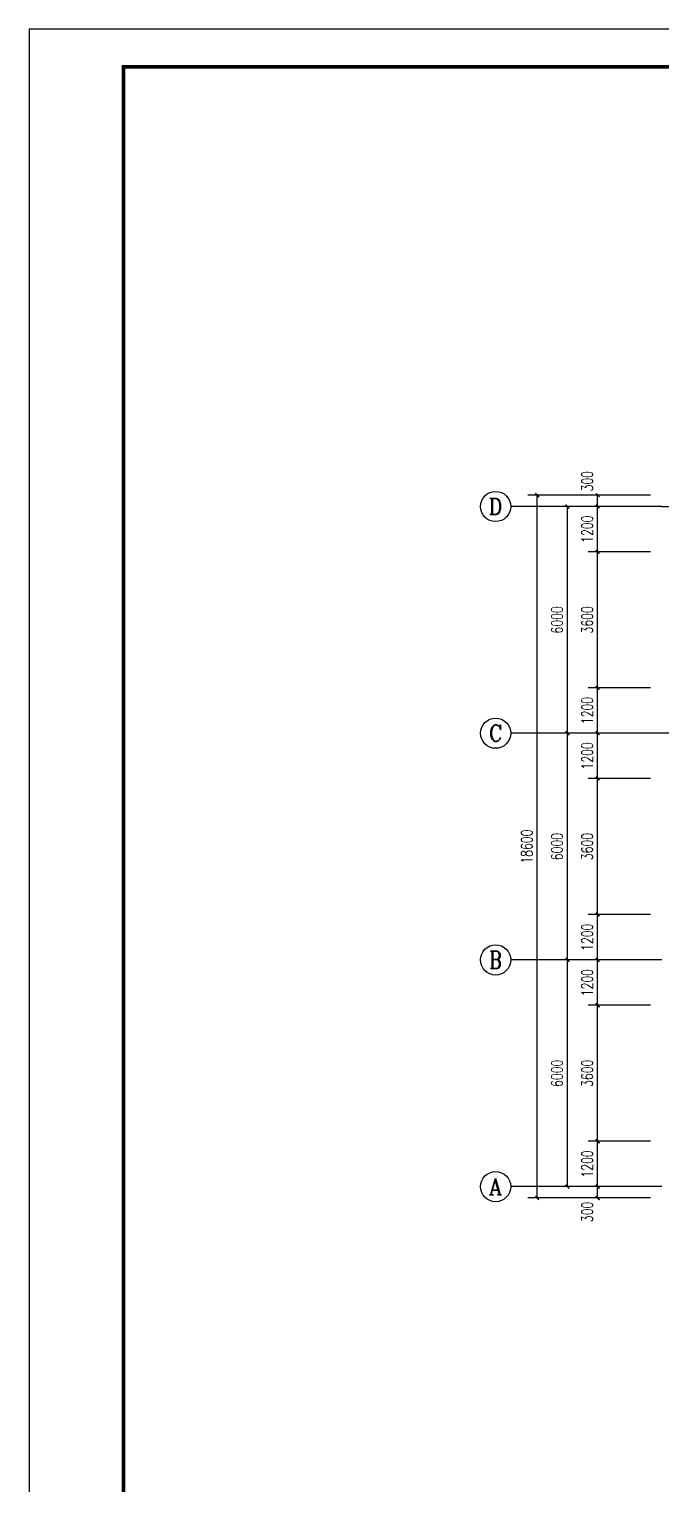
# Model space of a CAD drawing. Extents: x 4682119 to 9193858, y -786075 to -318274.
# Drawn here: x 4682119 to 4698864, y -401866 to -363337 of the extents above; entities that cross this region are included whole.
import ezdxf
from ezdxf.enums import TextEntityAlignment as Align

# ---------------------------------------------------------------- set-up
doc = ezdxf.new("R2010")
doc.units = 0
doc.header["$LTSCALE"] = 1000
doc.header["$MEASUREMENT"] = 0
doc.linetypes.add('DOTE', pattern=[2.42, 2, -0.2, 0.02, -0.2])
doc.layers.get('0').update_dxf_attribs({"linetype": 'CONTINUOUS'})
doc.layers.get('Defpoints').update_dxf_attribs({"linetype": 'CONTINUOUS'})
for name, color, linetype in [('AXIS', 3, 'CONTINUOUS'), ('AXIS_TEXT', 7, 'CONTINUOUS'), ('DOTE', 252, 'CONTINUOUS'), ('PUB_DIM', 3, 'CONTINUOUS'), ('PUB_TITLE', 4, 'CONTINUOUS')]:
    doc.layers.add(name, color=color, linetype=linetype)
doc.styles.add('_TCH_AXIS', font='COMPLEX', dxfattribs={"bigfont": 'GBCBIG'})
doc.styles.add('_TCH_DIM_T3', font='SIMPLEX', dxfattribs={"width": 0.705882, "bigfont": 'GBCBIG'})
doc.styles.add('COMPLEX', font='COMPLEX')
doc.dimstyles.new('_TCH_ARCH&&100', dxfattribs={"dimtxt": 297.5, "dimasz": 100, "dimexe": 250, "dimexo": 300, "dimgap": 126.25, "dimtad": 1, "dimdec": 0, "dimzin": 0, "dimdsep": 46, "dimtxsty": '_TCH_DIM_T3', "dimblk": 'ARCHTICK', "dimcen": 0.09, "dimclrt": 7, "dimazin": 2, "dimtfac": 1, "dimtdec": 0, "dimtix": 1, "dimtmove": 2, "dimatfit": 3, "dimfxl": 0, "dimtolj": 1, "dimtzin": 0, "dimarcsym": 0})

# ---------------------------------------------------------------- blocks, each defined once
blk = doc.blocks.new('_AXISO')
blk.add_circle((0, 0), 0.5)
at = {"layer": 'AXIS_TEXT', "style": 'COMPLEX', "width": 1.041667}
blk.add_attdef('A', text='', height=0.56, dxfattribs=at).set_placement((-0.25, -0.28), (0.25, -0.28), align=Align.FIT)
blk = doc.blocks.new('_ArchTick')
at = {"color": 0, "linetype": 'ByBlock', "const_width": 0.4}
blk.add_lwpolyline([(-0.5, -0.5), (0.5, 0.5)], dxfattribs=at)
blk = doc.blocks.new('*D371')
at = {"layer": 'Defpoints', "color": 0}
for p in [(4697164, -393972), (4698864, -393972), (4698864, -394272)]:
    blk.add_point(p, dxfattribs=at)
at = {"layer": 'PUB_DIM', "color": 0, "lineweight": -2}
for p, q in [((4698564, -393972), (4696914, -393972)), ((4697164, -394272), (4697164, -393972)), ((4698564, -394272), (4696914, -394272))]:
    blk.add_line(p, q, dxfattribs=at)
at = {"layer": 'PUB_DIM', "color": 0, "lineweight": -2, "xscale": 100, "yscale": 100, "zscale": 100}
for p, rotation in [((4697164, -393972), 90), ((4697164, -394272), 270)]:
    blk.add_blockref('_ArchTick', p, dxfattribs=dict(at, rotation=rotation))
at = {"layer": 'PUB_DIM', "color": 7, "insert": (4696889, -394642), "char_height": 297.5, "attachment_point": 5, "rotation": 90, "style": '_TCH_DIM_T3'}
blk.add_mtext('\\A1;300', dxfattribs=at)
blk = doc.blocks.new('*D372')
at = {"layer": 'Defpoints', "color": 0}
for p in [(4697164, -392772), (4698864, -392772), (4698864, -393972)]:
    blk.add_point(p, dxfattribs=at)
at = {"layer": 'PUB_DIM', "color": 0, "lineweight": -2}
for p, q in [((4698564, -392772), (4696914, -392772)), ((4697164, -393972), (4697164, -392772)), ((4698564, -393972), (4696914, -393972))]:
    blk.add_line(p, q, dxfattribs=at)
at = {"layer": 'PUB_DIM', "color": 0, "lineweight": -2, "xscale": 100, "yscale": 100, "zscale": 100}
for p, rotation in [((4697164, -392772), 90), ((4697164, -393972), 270)]:
    blk.add_blockref('_ArchTick', p, dxfattribs=dict(at, rotation=rotation))
at = {"layer": 'PUB_DIM', "color": 7, "insert": (4696889, -393372), "char_height": 297.5, "attachment_point": 5, "rotation": 90, "style": '_TCH_DIM_T3'}
blk.add_mtext('\\A1;1200', dxfattribs=at)
blk = doc.blocks.new('*D373')
at = {"layer": 'Defpoints', "color": 0}
for p in [(4697164, -389172), (4698864, -389172), (4698864, -392772)]:
    blk.add_point(p, dxfattribs=at)
at = {"layer": 'PUB_DIM', "color": 0, "lineweight": -2}
for p, q in [((4698564, -389172), (4696914, -389172)), ((4697164, -392772), (4697164, -389172)), ((4698564, -392772), (4696914, -392772))]:
    blk.add_line(p, q, dxfattribs=at)
at = {"layer": 'PUB_DIM', "color": 0, "lineweight": -2, "xscale": 100, "yscale": 100, "zscale": 100}
for p, rotation in [((4697164, -389172), 90), ((4697164, -392772), 270)]:
    blk.add_blockref('_ArchTick', p, dxfattribs=dict(at, rotation=rotation))
at = {"layer": 'PUB_DIM', "color": 7, "insert": (4696889, -390972), "char_height": 297.5, "attachment_point": 5, "rotation": 90, "style": '_TCH_DIM_T3'}
blk.add_mtext('\\A1;3600', dxfattribs=at)
blk = doc.blocks.new('*D374')
at = {"layer": 'Defpoints', "color": 0}
for p in [(4697164, -387972), (4698864, -387972), (4698864, -389172)]:
    blk.add_point(p, dxfattribs=at)
at = {"layer": 'PUB_DIM', "color": 0, "lineweight": -2}
for p, q in [((4698564, -387972), (4696914, -387972)), ((4697164, -389172), (4697164, -387972)), ((4698564, -389172), (4696914, -389172))]:
    blk.add_line(p, q, dxfattribs=at)
at = {"layer": 'PUB_DIM', "color": 0, "lineweight": -2, "xscale": 100, "yscale": 100, "zscale": 100}
for p, rotation in [((4697164, -387972), 90), ((4697164, -389172), 270)]:
    blk.add_blockref('_ArchTick', p, dxfattribs=dict(at, rotation=rotation))
at = {"layer": 'PUB_DIM', "color": 7, "insert": (4696889, -388572), "char_height": 297.5, "attachment_point": 5, "rotation": 90, "style": '_TCH_DIM_T3'}
blk.add_mtext('\\A1;1200', dxfattribs=at)
blk = doc.blocks.new('*D375')
at = {"layer": 'Defpoints', "color": 0}
for p in [(4697164, -386772), (4698864, -386772), (4698864, -387972)]:
    blk.add_point(p, dxfattribs=at)
at = {"layer": 'PUB_DIM', "color": 0, "lineweight": -2}
for p, q in [((4698564, -386772), (4696914, -386772)), ((4697164, -387972), (4697164, -386772)), ((4698564, -387972), (4696914, -387972))]:
    blk.add_line(p, q, dxfattribs=at)
at = {"layer": 'PUB_DIM', "color": 0, "lineweight": -2, "xscale": 100, "yscale": 100, "zscale": 100}
for p, rotation in [((4697164, -386772), 90), ((4697164, -387972), 270)]:
    blk.add_blockref('_ArchTick', p, dxfattribs=dict(at, rotation=rotation))
at = {"layer": 'PUB_DIM', "color": 7, "insert": (4696889, -387372), "char_height": 297.5, "attachment_point": 5, "rotation": 90, "style": '_TCH_DIM_T3'}
blk.add_mtext('\\A1;1200', dxfattribs=at)
blk = doc.blocks.new('*D376')
at = {"layer": 'Defpoints', "color": 0}
for p in [(4697164, -383172), (4698864, -383172), (4698864, -386772)]:
    blk.add_point(p, dxfattribs=at)
at = {"layer": 'PUB_DIM', "color": 0, "lineweight": -2}
for p, q in [((4698564, -383172), (4696914, -383172)), ((4697164, -386772), (4697164, -383172)), ((4698564, -386772), (4696914, -386772))]:
    blk.add_line(p, q, dxfattribs=at)
at = {"layer": 'PUB_DIM', "color": 0, "lineweight": -2, "xscale": 100, "yscale": 100, "zscale": 100}
for p, rotation in [((4697164, -383172), 90), ((4697164, -386772), 270)]:
    blk.add_blockref('_ArchTick', p, dxfattribs=dict(at, rotation=rotation))
at = {"layer": 'PUB_DIM', "color": 7, "insert": (4696889, -384972), "char_height": 297.5, "attachment_point": 5, "rotation": 90, "style": '_TCH_DIM_T3'}
blk.add_mtext('\\A1;3600', dxfattribs=at)
blk = doc.blocks.new('*D377')
at = {"layer": 'Defpoints', "color": 0}
for p in [(4697164, -381972), (4698864, -381972), (4698864, -383172)]:
    blk.add_point(p, dxfattribs=at)
at = {"layer": 'PUB_DIM', "color": 0, "lineweight": -2}
for p, q in [((4698564, -381972), (4696914, -381972)), ((4697164, -383172), (4697164, -381972)), ((4698564, -383172), (4696914, -383172))]:
    blk.add_line(p, q, dxfattribs=at)
at = {"layer": 'PUB_DIM', "color": 0, "lineweight": -2, "xscale": 100, "yscale": 100, "zscale": 100}
for p, rotation in [((4697164, -381972), 90), ((4697164, -383172), 270)]:
    blk.add_blockref('_ArchTick', p, dxfattribs=dict(at, rotation=rotation))
at = {"layer": 'PUB_DIM', "color": 7, "insert": (4696889, -382572), "char_height": 297.5, "attachment_point": 5, "rotation": 90, "style": '_TCH_DIM_T3'}
blk.add_mtext('\\A1;1200', dxfattribs=at)
blk = doc.blocks.new('*D378')
at = {"layer": 'Defpoints', "color": 0}
for p in [(4697164, -380772), (4698864, -380772), (4698864, -381972)]:
    blk.add_point(p, dxfattribs=at)
at = {"layer": 'PUB_DIM', "color": 0, "lineweight": -2}
for p, q in [((4698564, -380772), (4696914, -380772)), ((4697164, -381972), (4697164, -380772)), ((4698564, -381972), (4696914, -381972))]:
    blk.add_line(p, q, dxfattribs=at)
at = {"layer": 'PUB_DIM', "color": 0, "lineweight": -2, "xscale": 100, "yscale": 100, "zscale": 100}
for p, rotation in [((4697164, -380772), 90), ((4697164, -381972), 270)]:
    blk.add_blockref('_ArchTick', p, dxfattribs=dict(at, rotation=rotation))
at = {"layer": 'PUB_DIM', "color": 7, "insert": (4696889, -381372), "char_height": 297.5, "attachment_point": 5, "rotation": 90, "style": '_TCH_DIM_T3'}
blk.add_mtext('\\A1;1200', dxfattribs=at)
blk = doc.blocks.new('*D379')
at = {"layer": 'Defpoints', "color": 0}
for p in [(4697164, -377172), (4698864, -377172), (4698864, -380772)]:
    blk.add_point(p, dxfattribs=at)
at = {"layer": 'PUB_DIM', "color": 0, "lineweight": -2}
for p, q in [((4698564, -377172), (4696914, -377172)), ((4697164, -380772), (4697164, -377172)), ((4698564, -380772), (4696914, -380772))]:
    blk.add_line(p, q, dxfattribs=at)
at = {"layer": 'PUB_DIM', "color": 0, "lineweight": -2, "xscale": 100, "yscale": 100, "zscale": 100}
for p, rotation in [((4697164, -377172), 90), ((4697164, -380772), 270)]:
    blk.add_blockref('_ArchTick', p, dxfattribs=dict(at, rotation=rotation))
at = {"layer": 'PUB_DIM', "color": 7, "insert": (4696889, -378972), "char_height": 297.5, "attachment_point": 5, "rotation": 90, "style": '_TCH_DIM_T3'}
blk.add_mtext('\\A1;3600', dxfattribs=at)
blk = doc.blocks.new('*D380')
at = {"layer": 'Defpoints', "color": 0}
for p in [(4697164, -375972), (4698864, -375972), (4698864, -377172)]:
    blk.add_point(p, dxfattribs=at)
at = {"layer": 'PUB_DIM', "color": 0, "lineweight": -2}
for p, q in [((4698564, -375972), (4696914, -375972)), ((4697164, -377172), (4697164, -375972)), ((4698564, -377172), (4696914, -377172))]:
    blk.add_line(p, q, dxfattribs=at)
at = {"layer": 'PUB_DIM', "color": 0, "lineweight": -2, "xscale": 100, "yscale": 100, "zscale": 100}
for p, rotation in [((4697164, -375972), 90), ((4697164, -377172), 270)]:
    blk.add_blockref('_ArchTick', p, dxfattribs=dict(at, rotation=rotation))
at = {"layer": 'PUB_DIM', "color": 7, "insert": (4696889, -376572), "char_height": 297.5, "attachment_point": 5, "rotation": 90, "style": '_TCH_DIM_T3'}
blk.add_mtext('\\A1;1200', dxfattribs=at)
blk = doc.blocks.new('*D381')
at = {"layer": 'Defpoints', "color": 0}
for p in [(4697164, -375672), (4698864, -375672), (4698864, -375972)]:
    blk.add_point(p, dxfattribs=at)
at = {"layer": 'PUB_DIM', "color": 0, "lineweight": -2}
for p, q in [((4698564, -375672), (4696914, -375672)), ((4698564, -375972), (4696914, -375972)), ((4697164, -375972), (4697164, -375672))]:
    blk.add_line(p, q, dxfattribs=at)
at = {"layer": 'PUB_DIM', "color": 0, "lineweight": -2, "xscale": 100, "yscale": 100, "zscale": 100}
for p, rotation in [((4697164, -375672), 90), ((4697164, -375972), 270)]:
    blk.add_blockref('_ArchTick', p, dxfattribs=dict(at, rotation=rotation))
at = {"layer": 'PUB_DIM', "color": 7, "insert": (4696889, -375302), "char_height": 297.5, "attachment_point": 5, "rotation": 90, "style": '_TCH_DIM_T3'}
blk.add_mtext('\\A1;300', dxfattribs=at)
blk = doc.blocks.new('*D471')
at = {"layer": 'AXIS', "color": 0, "lineweight": -2}
for p, q in [((4698564, -375972), (4696114, -375972)), ((4696364, -381972), (4696364, -375972)), ((4698564, -381972), (4696114, -381972))]:
    blk.add_line(p, q, dxfattribs=at)
at = {"layer": 'Defpoints', "color": 0}
for p in [(4696364, -375972), (4698864, -375972), (4698864, -381972)]:
    blk.add_point(p, dxfattribs=at)
at = {"layer": 'AXIS', "color": 0, "lineweight": -2, "xscale": 100, "yscale": 100, "zscale": 100}
for p, rotation in [((4696364, -375972), 90), ((4696364, -381972), 270)]:
    blk.add_blockref('_ArchTick', p, dxfattribs=dict(at, rotation=rotation))
at = {"layer": 'AXIS', "color": 7, "insert": (4696089, -378972), "char_height": 297.5, "attachment_point": 5, "rotation": 90, "style": '_TCH_DIM_T3'}
blk.add_mtext('\\A1;6000', dxfattribs=at)
blk = doc.blocks.new('*D472')
at = {"layer": 'AXIS', "color": 0, "lineweight": -2}
for p, q in [((4698564, -381972), (4696114, -381972)), ((4696364, -387972), (4696364, -381972)), ((4698564, -387972), (4696114, -387972))]:
    blk.add_line(p, q, dxfattribs=at)
at = {"layer": 'Defpoints', "color": 0}
for p in [(4696364, -381972), (4698864, -381972), (4698864, -387972)]:
    blk.add_point(p, dxfattribs=at)
at = {"layer": 'AXIS', "color": 0, "lineweight": -2, "xscale": 100, "yscale": 100, "zscale": 100}
for p, rotation in [((4696364, -381972), 90), ((4696364, -387972), 270)]:
    blk.add_blockref('_ArchTick', p, dxfattribs=dict(at, rotation=rotation))
at = {"layer": 'AXIS', "color": 7, "insert": (4696089, -384972), "char_height": 297.5, "attachment_point": 5, "rotation": 90, "style": '_TCH_DIM_T3'}
blk.add_mtext('\\A1;6000', dxfattribs=at)
blk = doc.blocks.new('*D473')
at = {"layer": 'AXIS', "color": 0, "lineweight": -2}
for p, q in [((4698564, -387972), (4696114, -387972)), ((4696364, -393972), (4696364, -387972)), ((4698564, -393972), (4696114, -393972))]:
    blk.add_line(p, q, dxfattribs=at)
at = {"layer": 'Defpoints', "color": 0}
for p in [(4696364, -387972), (4698864, -387972), (4698864, -393972)]:
    blk.add_point(p, dxfattribs=at)
at = {"layer": 'AXIS', "color": 0, "lineweight": -2, "xscale": 100, "yscale": 100, "zscale": 100}
for p, rotation in [((4696364, -387972), 90), ((4696364, -393972), 270)]:
    blk.add_blockref('_ArchTick', p, dxfattribs=dict(at, rotation=rotation))
at = {"layer": 'AXIS', "color": 7, "insert": (4696089, -390972), "char_height": 297.5, "attachment_point": 5, "rotation": 90, "style": '_TCH_DIM_T3'}
blk.add_mtext('\\A1;6000', dxfattribs=at)
blk = doc.blocks.new('*D474')
at = {"layer": 'AXIS', "color": 0, "lineweight": -2}
for p, q in [((4698564, -375672), (4695314, -375672)), ((4695564, -394272), (4695564, -375672)), ((4698564, -394272), (4695314, -394272))]:
    blk.add_line(p, q, dxfattribs=at)
at = {"layer": 'Defpoints', "color": 0}
for p in [(4695564, -375672), (4698864, -375672), (4698864, -394272)]:
    blk.add_point(p, dxfattribs=at)
at = {"layer": 'AXIS', "color": 0, "lineweight": -2, "xscale": 100, "yscale": 100, "zscale": 100}
for p, rotation in [((4695564, -375672), 90), ((4695564, -394272), 270)]:
    blk.add_blockref('_ArchTick', p, dxfattribs=dict(at, rotation=rotation))
at = {"layer": 'AXIS', "color": 7, "insert": (4695289, -384972), "char_height": 297.5, "attachment_point": 5, "rotation": 90, "style": '_TCH_DIM_T3'}
blk.add_mtext('\\A1;18600', dxfattribs=at)

msp = doc.modelspace()

# ---------------------------------------------------------------- linework, layer by layer
at = {"layer": 'AXIS', "color": 0}
for p, q in [((4698864.4, -375971.7), (4694864.4, -375971.7)), ((4698864.4, -381971.7), (4694864.4, -381971.7)), ((4698864.4, -387971.7), (4694864.4, -387971.7)), ((4698864.4, -393971.7), (4694864.4, -393971.7))]:
    msp.add_line(p, q, dxfattribs=at)
at = {"layer": 'DOTE', "linetype": 'DOTE'}
for p, q in [((4698864.4, -375971.7), (4716664.4, -375971.7)), ((4716664.4, -381971.7), (4698864.4, -381971.7))]:
    msp.add_line(p, q, dxfattribs=at)
at = {"layer": 'PUB_TITLE', "color": 4}
msp.add_lwpolyline([(4682119.5, -422737.3), (4766219.5, -422737.3), (4766219.5, -363337.3), (4682119.5, -363337.3)], close=True, dxfattribs=at)
at = {"layer": 'PUB_TITLE', "color": 4, "const_width": 100}
msp.add_lwpolyline([(4684619.5, -421737.3), (4765219.5, -421737.3), (4765219.5, -364337.3), (4684619.5, -364337.3)], close=True, dxfattribs=at)

# ---------------------------------------------------------------- block references
at = {"layer": 'AXIS', "color": 0}
ref = msp.add_blockref('_AXISO', (4694464.4, -375971.7), dxfattribs=dict(at, xscale=800, yscale=800, zscale=800))
ref.add_attrib('A', 'D', dxfattribs={"layer": 'AXIS_TEXT', "color": 0, "height": 425.2, "style": '_TCH_AXIS', "width": 1.058824}).set_placement((4694282.2, -376184.2), (4694646.6, -376184.2), align=Align.FIT)
ref = msp.add_blockref('_AXISO', (4694464.4, -381971.7), dxfattribs=dict(at, xscale=800, yscale=800, zscale=800))
ref.add_attrib('A', 'C', dxfattribs={"layer": 'AXIS_TEXT', "color": 0, "height": 435.3, "style": '_TCH_AXIS', "width": 1.133333}).set_placement((4694288.2, -382189.3), (4694640.6, -382189.3), align=Align.FIT)
ref = msp.add_blockref('_AXISO', (4694464.4, -387971.7), dxfattribs=dict(at, xscale=800, yscale=800, zscale=800))
ref.add_attrib('A', 'B', dxfattribs={"layer": 'AXIS_TEXT', "color": 0, "height": 455.7, "style": '_TCH_AXIS', "width": 0.882353}).set_placement((4694301.6, -388199.5), (4694627.1, -388199.5), align=Align.FIT)
ref = msp.add_blockref('_AXISO', (4694464.4, -393971.7), dxfattribs=dict(at, xscale=800, yscale=800, zscale=800))
ref.add_attrib('A', 'A', dxfattribs={"layer": 'AXIS_TEXT', "color": 0, "height": 435.3, "style": '_TCH_AXIS', "width": 0.944444}).set_placement((4694288.2, -394189.3), (4694640.6, -394189.3), align=Align.FIT)

# ---------------------------------------------------------------- dimensions: what is measured, and where the dimension line sits
for p1, p2, distance, picture, middle in [((4698864.4, -394271.7), (4698864.4, -375671.7), 3300, '*D474', (4695289.4, -384971.7)), ((4698864.4, -381971.7), (4698864.4, -375971.7), 2500, '*D471', (4696089.4, -378971.7)), ((4698864.4, -387971.7), (4698864.4, -381971.7), 2500, '*D472', (4696089.4, -384971.7)), ((4698864.4, -393971.7), (4698864.4, -387971.7), 2500, '*D473', (4696089.4, -390971.7))]:
    dim = msp.add_aligned_dim(p1=p1, p2=p2, distance=distance, dimstyle='_TCH_ARCH&&100', dxfattribs=at)
    dim.commit()
    dim.dimension.update_dxf_attribs({"geometry": picture, "text_midpoint": middle})
at = {"layer": 'PUB_DIM', "color": 0}
for base, p1, p2, picture, middle in [((4697164.4, -375671.7), (4698864.4, -375971.7), (4698864.4, -375671.7), '*D381', (4696889.4, -375301.7)), ((4697164.4, -393971.7), (4698864.4, -394271.7), (4698864.4, -393971.7), '*D371', (4696889.4, -394641.7))]:
    dim = msp.add_linear_dim(base=base, p1=p1, p2=p2, angle=90, dimstyle='_TCH_ARCH&&100', dxfattribs=at)
    dim.commit()
    dim.dimension.update_dxf_attribs({"geometry": picture, "text_midpoint": middle, "dimtype": 161})
for p1, p2, picture, middle in [((4698864.4, -377171.7), (4698864.4, -375971.7), '*D380', (4696889.4, -376571.7)), ((4698864.4, -380771.7), (4698864.4, -377171.7), '*D379', (4696889.4, -378971.7)), ((4698864.4, -381971.7), (4698864.4, -380771.7), '*D378', (4696889.4, -381371.7)), ((4698864.4, -383171.7), (4698864.4, -381971.7), '*D377', (4696889.4, -382571.7)), ((4698864.4, -386771.7), (4698864.4, -383171.7), '*D376', (4696889.4, -384971.7)), ((4698864.4, -387971.7), (4698864.4, -386771.7), '*D375', (4696889.4, -387371.7)), ((4698864.4, -389171.7), (4698864.4, -387971.7), '*D374', (4696889.4, -388571.7)), ((4698864.4, -392771.7), (4698864.4, -389171.7), '*D373', (4696889.4, -390971.7)), ((4698864.4, -393971.7), (4698864.4, -392771.7), '*D372', (4696889.4, -393371.7))]:
    dim = msp.add_aligned_dim(p1=p1, p2=p2, distance=1700, dimstyle='_TCH_ARCH&&100', dxfattribs=at)
    dim.commit()
    dim.dimension.update_dxf_attribs({"geometry": picture, "text_midpoint": middle})

doc.saveas('drawing.dxf')
